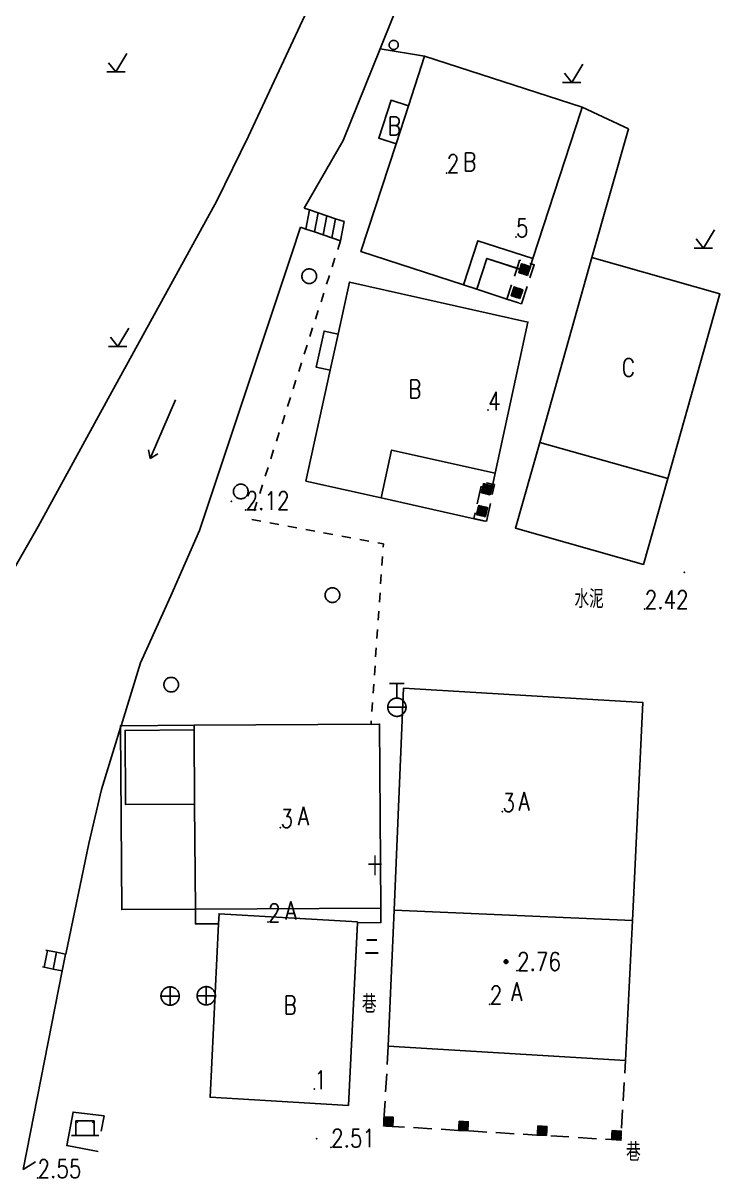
# Model space of a CAD drawing. Extents: x 500036 to 1001740, y 2543128 to 5086681.
# Drawn here: x 500865.8 to 500903.9, y 2543853.7 to 2543916.8 of the extents above; entities that cross this region are included whole.
import ezdxf

# ---------------------------------------------------------------- set-up
doc = ezdxf.new("R2010")
doc.units = 0
doc.header["$LTSCALE"] = 0.5
doc.linetypes.add('CENTER', pattern=[50.8, 31.75, -6.35, 6.35, -6.35])
doc.layers.get('0').update_dxf_attribs({"linetype": 'CONTINUOUS', "lineweight": 5})
doc.layers.add('地形图', color=8, linetype='CONTINUOUS')
doc.styles.add('HZ', font='romans.shx', dxfattribs={"width": 0.8, "bigfont": 'hztxt.shx'})
doc.linetypes.add('10421', pattern='A,2,[150,AAA.SHX,S=1,R=0,X=0,Y=1],1e-11', length=2)

# ---------------------------------------------------------------- blocks, each defined once
blk = doc.blocks.new('gc086')
for p, q in [((0, 0), (7, 0)), ((7, 0), (6.18, 0.57)), ((7, 0), (6.18, -0.57))]:
    blk.add_line(p, q)

msp = doc.modelspace()

# ---------------------------------------------------------------- linework, layer by layer
at = {"layer": '地形图', "linetype": '10421'}
for points in [[(500881.148, 2543906.662), (500883.276, 2543910.355), (500885.294, 2543915.374), (500886.76, 2543919.018)], [(500881.175, 2543917.191), (500878.108, 2543910.602), (500876.369, 2543907.058), (500870.319, 2543896.064), (500866.609, 2543889.277), (500864.643, 2543885.826), (500863.978, 2543882.541), (500862.089, 2543875.545), (500862.148, 2543872.482), (500861.918, 2543869.179), (500861.471, 2543860.544), (500861.414, 2543859.431), (500861.04, 2543855.293)], [(500868.114, 2543865.917), (500869.384, 2543871.949), (500870.065, 2543874.907), (500871.109, 2543878.289), (500871.138, 2543878.385), (500872.198, 2543881.82), (500873.852, 2543885.484), (500875.425, 2543889.055), (500878.248, 2543897.526), (500880.467, 2543904.185), (500880.945, 2543905.62)], [(500865.788, 2543854.155), (500867.922, 2543864.995)]]:
    msp.add_lwpolyline(points, dxfattribs=at)
at = {"layer": '地形图'}
for points in [[(500886.039, 2543915.332), (500886.054, 2543915.332), (500886.07, 2543915.334), (500886.085, 2543915.336), (500886.101, 2543915.34), (500886.116, 2543915.344), (500886.131, 2543915.349), (500886.145, 2543915.356), (500886.159, 2543915.363), (500886.172, 2543915.371), (500886.185, 2543915.38), (500886.198, 2543915.389), (500886.21, 2543915.4), (500886.221, 2543915.411), (500886.231, 2543915.423), (500886.241, 2543915.435), (500886.249, 2543915.448), (500886.257, 2543915.462), (500886.264, 2543915.476), (500886.271, 2543915.49), (500886.276, 2543915.505), (500886.28, 2543915.52), (500886.284, 2543915.535), (500886.286, 2543915.551), (500886.288, 2543915.567), (500886.288, 2543915.582), (500886.287, 2543915.598), (500886.286, 2543915.614), (500886.283, 2543915.629), (500886.28, 2543915.644), (500886.275, 2543915.659), (500886.27, 2543915.674), (500886.264, 2543915.689), (500886.257, 2543915.703), (500886.249, 2543915.716), (500886.24, 2543915.729), (500886.23, 2543915.741), (500886.22, 2543915.753), (500886.209, 2543915.764), (500886.197, 2543915.775), (500886.184, 2543915.784), (500886.171, 2543915.793), (500886.158, 2543915.801), (500886.144, 2543915.808), (500886.129, 2543915.814), (500886.115, 2543915.82), (500886.099, 2543915.824), (500886.084, 2543915.827), (500886.069, 2543915.83), (500886.053, 2543915.831), (500886.037, 2543915.832), (500886.022, 2543915.831), (500886.006, 2543915.829), (500885.99, 2543915.827), (500885.975, 2543915.824), (500885.96, 2543915.819), (500885.945, 2543915.814), (500885.931, 2543915.807), (500885.917, 2543915.8), (500885.903, 2543915.792), (500885.89, 2543915.783), (500885.878, 2543915.774), (500885.866, 2543915.763), (500885.855, 2543915.752), (500885.845, 2543915.74), (500885.835, 2543915.728), (500885.827, 2543915.715), (500885.819, 2543915.701), (500885.811, 2543915.687), (500885.805, 2543915.673), (500885.8, 2543915.658), (500885.796, 2543915.643), (500885.792, 2543915.628), (500885.79, 2543915.612), (500885.788, 2543915.597), (500885.788, 2543915.581), (500885.788, 2543915.565), (500885.79, 2543915.55), (500885.792, 2543915.534), (500885.796, 2543915.519), (500885.8, 2543915.504), (500885.806, 2543915.489), (500885.812, 2543915.475), (500885.819, 2543915.461), (500885.827, 2543915.447), (500885.836, 2543915.434), (500885.846, 2543915.422), (500885.856, 2543915.41), (500885.867, 2543915.399), (500885.879, 2543915.389), (500885.892, 2543915.379), (500885.905, 2543915.37), (500885.918, 2543915.362), (500885.932, 2543915.355), (500885.947, 2543915.349), (500885.961, 2543915.344), (500885.976, 2543915.339), (500885.992, 2543915.336), (500886.007, 2543915.333), (500886.023, 2543915.332), (500886.039, 2543915.332)], [(500870.856, 2543914.111), (500871.456, 2543915.111)], [(500887.724, 2543914.962), (500885.294, 2543915.374)], [(500870.856, 2543914.111), (500870.456, 2543914.611)], [(500895.765, 2543913.538), (500896.365, 2543914.538)], [(500870.356, 2543914.111), (500870.856, 2543914.111), (500871.356, 2543914.111)], [(500895.765, 2543913.538), (500895.365, 2543914.038)], [(500895.265, 2543913.538), (500895.765, 2543913.538), (500896.265, 2543913.538)], [(500896.336, 2543912.173), (500898.86, 2543910.995)], [(500898.86, 2543910.995), (500896.867, 2543903.961)], [(500883.333, 2543905.927), (500882.859, 2543906.086), (500882.385, 2543906.246), (500881.911, 2543906.405), (500881.437, 2543906.565), (500881.148, 2543906.662)], [(500881.234, 2543905.523), (500881.437, 2543906.565)], [(500881.708, 2543905.363), (500881.911, 2543906.405)], [(500882.182, 2543905.204), (500882.385, 2543906.246)], [(500882.656, 2543905.045), (500882.859, 2543906.086)], [(500880.945, 2543905.62), (500881.234, 2543905.523), (500881.708, 2543905.363), (500882.182, 2543905.204), (500882.656, 2543905.045), (500883.13, 2543904.885)], [(500883.13, 2543904.885), (500883.333, 2543905.927)], [(500902.956, 2543904.481), (500903.556, 2543905.481)], [(500883.13, 2543904.885), (500882.979, 2543904.41)], [(500902.956, 2543904.481), (500902.556, 2543904.981)], [(500902.456, 2543904.481), (500902.956, 2543904.481), (500903.456, 2543904.481)], [(500882.827, 2543903.933), (500882.674, 2543903.457)], [(500889.844, 2543902.469), (500890.573, 2543902.231), (500891.124, 2543903.921), (500892.776, 2543903.383), (500892.929, 2543903.333), (500892.958, 2543903.324), (500892.977, 2543903.318), (500893.006, 2543903.308), (500893.024, 2543903.302), (500893.053, 2543903.293), (500893.072, 2543903.287), (500893.101, 2543903.277), (500893.119, 2543903.271), (500893.148, 2543903.262), (500893.167, 2543903.256), (500893.196, 2543903.246), (500893.214, 2543903.24), (500893.244, 2543903.231), (500893.262, 2543903.225), (500893.291, 2543903.215), (500893.31, 2543903.209), (500893.339, 2543903.2), (500893.357, 2543903.194), (500893.386, 2543903.184), (500893.405, 2543903.178), (500893.409, 2543903.177), (500893.506, 2543903.474), (500893.552, 2543903.617), (500893.647, 2543903.906)], [(500892.991, 2543903.8), (500892.919, 2543903.823), (500892.776, 2543903.383), (500892.634, 2543902.944)], [(500893.345, 2543902.994), (500893.297, 2543903.01), (500893.25, 2543903.025), (500893.202, 2543903.041), (500893.154, 2543903.056), (500893.107, 2543903.072), (500893.059, 2543903.087), (500893.012, 2543903.103), (500892.964, 2543903.118), (500892.917, 2543903.134), (500892.869, 2543903.149), (500892.929, 2543903.333), (500893.024, 2543903.625), (500893.072, 2543903.609), (500893.119, 2543903.594), (500893.167, 2543903.578), (500893.214, 2543903.563), (500893.262, 2543903.547), (500893.309, 2543903.532), (500893.357, 2543903.516), (500893.404, 2543903.501), (500893.452, 2543903.485), (500893.499, 2543903.47), (500893.405, 2543903.178), (500893.345, 2543902.994)], [(500893.345, 2543902.994), (500893.386, 2543903.184), (500893.452, 2543903.485), (500893.357, 2543903.194), (500893.297, 2543903.01), (500893.339, 2543903.2), (500893.404, 2543903.501), (500893.31, 2543903.209), (500893.25, 2543903.025), (500893.291, 2543903.215), (500893.357, 2543903.516), (500893.262, 2543903.225), (500893.202, 2543903.041), (500893.244, 2543903.231), (500893.309, 2543903.532), (500893.214, 2543903.24), (500893.154, 2543903.056), (500893.196, 2543903.246), (500893.262, 2543903.547), (500893.167, 2543903.256), (500893.107, 2543903.072), (500893.148, 2543903.262), (500893.214, 2543903.563), (500893.119, 2543903.271), (500893.059, 2543903.087), (500893.101, 2543903.277), (500893.167, 2543903.578), (500893.072, 2543903.287), (500893.012, 2543903.103), (500893.053, 2543903.293), (500893.119, 2543903.594), (500893.024, 2543903.302), (500892.964, 2543903.118), (500893.006, 2543903.308), (500893.072, 2543903.609), (500892.977, 2543903.318), (500892.917, 2543903.134), (500892.958, 2543903.324), (500893.024, 2543903.625)], [(500893.483, 2543902.861), (500893.712, 2543903.564), (500893.552, 2543903.617), (500893.466, 2543903.645)], [(500893.506, 2543903.474), (500893.552, 2543903.617), (500893.647, 2543903.906)], [(500881.422, 2543902.548), (500881.463, 2543902.55), (500881.505, 2543902.557), (500881.545, 2543902.568), (500881.584, 2543902.583), (500881.622, 2543902.602), (500881.657, 2543902.625), (500881.689, 2543902.651), (500881.719, 2543902.68), (500881.745, 2543902.713), (500881.768, 2543902.748), (500881.787, 2543902.785), (500881.802, 2543902.824), (500881.813, 2543902.865), (500881.819, 2543902.906), (500881.822, 2543902.948), (500881.819, 2543902.99), (500881.813, 2543903.031), (500881.802, 2543903.072), (500881.787, 2543903.111), (500881.768, 2543903.148), (500881.745, 2543903.183), (500881.719, 2543903.216), (500881.689, 2543903.245), (500881.657, 2543903.272), (500881.622, 2543903.295), (500881.584, 2543903.314), (500881.545, 2543903.329), (500881.505, 2543903.339), (500881.463, 2543903.346), (500881.422, 2543903.348), (500881.38, 2543903.346), (500881.338, 2543903.339), (500881.298, 2543903.329), (500881.259, 2543903.314), (500881.222, 2543903.295), (500881.187, 2543903.272), (500881.154, 2543903.245), (500881.124, 2543903.216), (500881.098, 2543903.183), (500881.075, 2543903.148), (500881.056, 2543903.111), (500881.041, 2543903.072), (500881.03, 2543903.031), (500881.024, 2543902.99), (500881.022, 2543902.948), (500881.024, 2543902.906), (500881.03, 2543902.865), (500881.041, 2543902.824), (500881.056, 2543902.785), (500881.075, 2543902.748), (500881.098, 2543902.713), (500881.124, 2543902.68), (500881.154, 2543902.651), (500881.187, 2543902.625), (500881.222, 2543902.602), (500881.259, 2543902.583), (500881.298, 2543902.568), (500881.338, 2543902.557), (500881.38, 2543902.55), (500881.422, 2543902.548)], [(500882.522, 2543902.981), (500882.37, 2543902.505)], [(500889.844, 2543902.469), (500890.573, 2543902.231), (500892.226, 2543901.693), (500892.859, 2543901.487)], [(500892.479, 2543902.469), (500892.226, 2543901.693), (500892.402, 2543901.637)], [(500892.933, 2543901.73), (500892.885, 2543901.745), (500892.838, 2543901.761), (500892.79, 2543901.776), (500892.742, 2543901.791), (500892.695, 2543901.807), (500892.647, 2543901.823), (500892.6, 2543901.838), (500892.552, 2543901.853), (500892.505, 2543901.869), (500892.457, 2543901.884), (500892.612, 2543902.36), (500892.66, 2543902.344), (500892.707, 2543902.329), (500892.755, 2543902.313), (500892.802, 2543902.298), (500892.85, 2543902.282), (500892.897, 2543902.267), (500892.945, 2543902.251), (500892.992, 2543902.236), (500893.04, 2543902.22), (500893.087, 2543902.205), (500892.933, 2543901.73)], [(500892.933, 2543901.73), (500893.04, 2543902.22), (500892.885, 2543901.745), (500892.992, 2543902.236), (500892.838, 2543901.761), (500892.945, 2543902.251), (500892.79, 2543901.776), (500892.897, 2543902.267), (500892.742, 2543901.791), (500892.85, 2543902.282), (500892.695, 2543901.807), (500892.802, 2543902.298), (500892.647, 2543901.823), (500892.755, 2543902.313), (500892.6, 2543901.838), (500892.707, 2543902.329), (500892.552, 2543901.853), (500892.66, 2543902.344), (500892.505, 2543901.869), (500892.612, 2543902.36)], [(500893.018, 2543901.436), (500893.328, 2543902.386)], [(500882.218, 2543902.028), (500882.065, 2543901.552)], [(500881.913, 2543901.076), (500881.761, 2543900.6)], [(500892.877, 2543901.482), (500893.018, 2543901.436), (500893.02, 2543901.435)], [(500870.959, 2543899.112), (500871.559, 2543900.112)], [(500881.609, 2543900.123), (500881.456, 2543899.647)], [(500882.994, 2543899.783), (500882.234, 2543899.949), (500881.797, 2543897.986), (500882.565, 2543897.818)], [(500870.459, 2543899.112), (500870.959, 2543899.112), (500871.459, 2543899.112)], [(500870.959, 2543899.112), (500870.559, 2543899.612)], [(500881.304, 2543899.171), (500881.152, 2543898.695)], [(500881, 2543898.218), (500880.848, 2543897.742)], [(500880.695, 2543897.266), (500880.543, 2543896.79)], [(500880.391, 2543896.313), (500880.239, 2543895.837)], [(500880.086, 2543895.361), (500879.934, 2543894.884)], [(500879.782, 2543894.408), (500879.63, 2543893.932)], [(500879.478, 2543893.456), (500879.325, 2543892.979)], [(500879.173, 2543892.503), (500879.021, 2543892.027)], [(500891.427, 2543891.497), (500891.446, 2543891.585), (500891.578, 2543892.191)], [(500877.681, 2543890.787), (500877.723, 2543890.789), (500877.764, 2543890.796), (500877.805, 2543890.807), (500877.844, 2543890.822), (500877.881, 2543890.841), (500877.916, 2543890.863), (500877.949, 2543890.89), (500877.978, 2543890.919), (500878.005, 2543890.952), (500878.027, 2543890.987), (500878.046, 2543891.024), (500878.061, 2543891.064), (500878.072, 2543891.104), (500878.079, 2543891.145), (500878.081, 2543891.187), (500878.079, 2543891.229), (500878.072, 2543891.27), (500878.061, 2543891.311), (500878.046, 2543891.35), (500878.027, 2543891.387), (500878.005, 2543891.422), (500877.978, 2543891.455), (500877.949, 2543891.484), (500877.916, 2543891.511), (500877.881, 2543891.534), (500877.844, 2543891.553), (500877.805, 2543891.568), (500877.764, 2543891.578), (500877.723, 2543891.585), (500877.681, 2543891.587), (500877.639, 2543891.585), (500877.598, 2543891.578), (500877.557, 2543891.568), (500877.518, 2543891.553), (500877.481, 2543891.534), (500877.446, 2543891.511), (500877.413, 2543891.484), (500877.384, 2543891.455), (500877.357, 2543891.422), (500877.335, 2543891.387), (500877.316, 2543891.35), (500877.301, 2543891.311), (500877.29, 2543891.27), (500877.283, 2543891.229), (500877.281, 2543891.187), (500877.283, 2543891.145), (500877.29, 2543891.104), (500877.301, 2543891.064), (500877.316, 2543891.024), (500877.335, 2543890.987), (500877.357, 2543890.952), (500877.384, 2543890.919), (500877.413, 2543890.89), (500877.446, 2543890.863), (500877.481, 2543890.841), (500877.518, 2543890.822), (500877.557, 2543890.807), (500877.598, 2543890.796), (500877.639, 2543890.789), (500877.681, 2543890.787)], [(500878.869, 2543891.551), (500878.716, 2543891.074)], [(500891.313, 2543891.008), (500891.264, 2543891.019), (500891.215, 2543891.031), (500891.167, 2543891.042), (500891.118, 2543891.054), (500891.07, 2543891.066), (500891.021, 2543891.077), (500890.972, 2543891.089), (500890.924, 2543891.1), (500890.875, 2543891.112), (500890.826, 2543891.124), (500890.943, 2543891.61), (500890.991, 2543891.598), (500891.04, 2543891.587), (500891.088, 2543891.575), (500891.137, 2543891.564), (500891.186, 2543891.552), (500891.234, 2543891.54), (500891.283, 2543891.529), (500891.332, 2543891.517), (500891.38, 2543891.505), (500891.429, 2543891.494), (500891.313, 2543891.008)], [(500891.313, 2543891.008), (500891.38, 2543891.505), (500891.264, 2543891.019), (500891.332, 2543891.517), (500891.215, 2543891.031), (500891.283, 2543891.529), (500891.167, 2543891.042), (500891.234, 2543891.54), (500891.118, 2543891.054), (500891.186, 2543891.552), (500891.07, 2543891.066), (500891.137, 2543891.564), (500891.021, 2543891.077), (500891.088, 2543891.575), (500890.972, 2543891.089), (500891.04, 2543891.587), (500890.924, 2543891.1), (500890.991, 2543891.598), (500890.875, 2543891.112), (500890.943, 2543891.61)], [(500891.425, 2543891.018), (500891.544, 2543891.564), (500891.446, 2543891.585), (500891.115, 2543891.657)], [(500890.808, 2543891.484), (500890.596, 2543890.507)], [(500878.564, 2543890.598), (500878.412, 2543890.122)], [(500885.346, 2543890.84), (500890.995, 2543889.569)], [(500891.053, 2543889.813), (500891.004, 2543889.824), (500890.956, 2543889.836), (500890.907, 2543889.848), (500890.859, 2543889.859), (500890.81, 2543889.871), (500890.761, 2543889.882), (500890.713, 2543889.894), (500890.664, 2543889.906), (500890.615, 2543889.917), (500890.567, 2543889.929), (500890.683, 2543890.415), (500890.732, 2543890.404), (500890.78, 2543890.392), (500890.829, 2543890.38), (500890.877, 2543890.369), (500890.926, 2543890.357), (500890.975, 2543890.345), (500891.023, 2543890.334), (500891.072, 2543890.322), (500891.121, 2543890.311), (500891.169, 2543890.299), (500891.053, 2543889.813)], [(500891.053, 2543889.813), (500891.121, 2543890.311), (500891.004, 2543889.824), (500891.072, 2543890.322), (500890.956, 2543889.836), (500891.023, 2543890.334), (500890.907, 2543889.848), (500890.975, 2543890.345), (500890.859, 2543889.859), (500890.926, 2543890.357), (500890.81, 2543889.871), (500890.877, 2543890.369), (500890.761, 2543889.882), (500890.829, 2543890.38), (500890.713, 2543889.894), (500890.78, 2543890.392), (500890.664, 2543889.906), (500890.732, 2543890.404), (500890.615, 2543889.917), (500890.683, 2543890.415)], [(500891.106, 2543889.552), (500891.319, 2543890.529)], [(500878.278, 2543889.656), (500878.769, 2543889.565)], [(500890.49, 2543890.019), (500890.42, 2543889.702), (500891.079, 2543889.559)], [(500879.26, 2543889.475), (500879.753, 2543889.384)], [(500880.244, 2543889.293), (500880.736, 2543889.202)], [(500881.228, 2543889.111), (500881.719, 2543889.02)], [(500882.21, 2543888.929), (500882.703, 2543888.838)], [(500883.194, 2543888.747), (500883.686, 2543888.656)], [(500884.178, 2543888.565), (500884.669, 2543888.475)], [(500885.161, 2543888.384), (500885.473, 2543888.325), (500885.461, 2543888.141)], [(500885.427, 2543887.643), (500885.393, 2543887.144)], [(500885.359, 2543886.645), (500885.324, 2543886.146)], [(500882.687, 2543885.127), (500882.729, 2543885.129), (500882.77, 2543885.136), (500882.811, 2543885.147), (500882.85, 2543885.162), (500882.887, 2543885.181), (500882.922, 2543885.204), (500882.955, 2543885.23), (500882.984, 2543885.259), (500883.011, 2543885.292), (500883.034, 2543885.327), (500883.053, 2543885.364), (500883.068, 2543885.403), (500883.078, 2543885.444), (500883.085, 2543885.485), (500883.087, 2543885.527), (500883.085, 2543885.569), (500883.078, 2543885.61), (500883.068, 2543885.651), (500883.053, 2543885.69), (500883.034, 2543885.727), (500883.011, 2543885.762), (500882.984, 2543885.795), (500882.955, 2543885.824), (500882.922, 2543885.851), (500882.887, 2543885.873), (500882.85, 2543885.893), (500882.811, 2543885.908), (500882.77, 2543885.918), (500882.729, 2543885.925), (500882.687, 2543885.927), (500882.645, 2543885.925), (500882.604, 2543885.918), (500882.564, 2543885.908), (500882.524, 2543885.893), (500882.487, 2543885.873), (500882.452, 2543885.851), (500882.42, 2543885.824), (500882.39, 2543885.795), (500882.364, 2543885.762), (500882.341, 2543885.727), (500882.322, 2543885.69), (500882.307, 2543885.651), (500882.296, 2543885.61), (500882.289, 2543885.569), (500882.287, 2543885.527), (500882.289, 2543885.485), (500882.296, 2543885.444), (500882.307, 2543885.403), (500882.322, 2543885.364), (500882.341, 2543885.327), (500882.364, 2543885.292), (500882.39, 2543885.259), (500882.42, 2543885.23), (500882.452, 2543885.204), (500882.487, 2543885.181), (500882.524, 2543885.162), (500882.564, 2543885.147), (500882.604, 2543885.136), (500882.645, 2543885.129), (500882.687, 2543885.127)], [(500885.29, 2543885.647), (500885.256, 2543885.148)], [(500885.222, 2543884.65), (500885.187, 2543884.151)], [(500885.153, 2543883.652), (500885.119, 2543883.153)], [(500885.085, 2543882.654), (500885.05, 2543882.156)], [(500885.016, 2543881.657), (500884.982, 2543881.158)], [(500873.88, 2543880.233), (500873.922, 2543880.236), (500873.963, 2543880.242), (500874.003, 2543880.253), (500874.042, 2543880.268), (500874.08, 2543880.287), (500874.115, 2543880.31), (500874.147, 2543880.336), (500874.177, 2543880.366), (500874.203, 2543880.398), (500874.226, 2543880.433), (500874.245, 2543880.471), (500874.26, 2543880.51), (500874.271, 2543880.55), (500874.278, 2543880.592), (500874.28, 2543880.633), (500874.278, 2543880.675), (500874.271, 2543880.717), (500874.26, 2543880.757), (500874.245, 2543880.796), (500874.226, 2543880.833), (500874.203, 2543880.868), (500874.177, 2543880.901), (500874.147, 2543880.931), (500874.115, 2543880.957), (500874.08, 2543880.98), (500874.042, 2543880.999), (500874.003, 2543881.014), (500873.963, 2543881.025), (500873.922, 2543881.031), (500873.88, 2543881.033), (500873.838, 2543881.031), (500873.797, 2543881.025), (500873.756, 2543881.014), (500873.717, 2543880.999), (500873.68, 2543880.98), (500873.645, 2543880.957), (500873.612, 2543880.931), (500873.582, 2543880.901), (500873.556, 2543880.868), (500873.533, 2543880.833), (500873.514, 2543880.796), (500873.499, 2543880.757), (500873.488, 2543880.717), (500873.482, 2543880.675), (500873.48, 2543880.633), (500873.482, 2543880.592), (500873.488, 2543880.55), (500873.499, 2543880.51), (500873.514, 2543880.471), (500873.533, 2543880.433), (500873.556, 2543880.398), (500873.582, 2543880.366), (500873.612, 2543880.336), (500873.645, 2543880.31), (500873.68, 2543880.287), (500873.717, 2543880.268), (500873.756, 2543880.253), (500873.797, 2543880.242), (500873.838, 2543880.236), (500873.88, 2543880.233)], [(500884.948, 2543880.659), (500884.913, 2543880.16)], [(500885.812, 2543880.7), (500886.212, 2543880.7), (500886.612, 2543880.7)], [(500886.212, 2543879.9), (500886.212, 2543880.7)], [(500884.879, 2543879.661), (500884.845, 2543879.163)], [(500886.212, 2543878.9), (500886.243, 2543878.901), (500886.275, 2543878.904), (500886.306, 2543878.909), (500886.336, 2543878.916), (500886.366, 2543878.924), (500886.396, 2543878.935), (500886.425, 2543878.948), (500886.453, 2543878.962), (500886.48, 2543878.978), (500886.506, 2543878.995), (500886.531, 2543879.015), (500886.554, 2543879.035), (500886.576, 2543879.058), (500886.597, 2543879.081), (500886.616, 2543879.106), (500886.634, 2543879.132), (500886.65, 2543879.159), (500886.664, 2543879.187), (500886.677, 2543879.216), (500886.687, 2543879.245), (500886.696, 2543879.276), (500886.703, 2543879.306), (500886.708, 2543879.337), (500886.711, 2543879.369), (500886.712, 2543879.4), (500886.711, 2543879.431), (500886.708, 2543879.463), (500886.703, 2543879.494), (500886.696, 2543879.524), (500886.687, 2543879.554), (500886.677, 2543879.584), (500886.664, 2543879.613), (500886.65, 2543879.641), (500886.634, 2543879.668), (500886.616, 2543879.694), (500886.597, 2543879.719), (500886.576, 2543879.742), (500886.554, 2543879.764), (500886.531, 2543879.785), (500886.506, 2543879.804), (500886.48, 2543879.822), (500886.453, 2543879.838), (500886.425, 2543879.852), (500886.396, 2543879.865), (500886.366, 2543879.876), (500886.336, 2543879.884), (500886.306, 2543879.891), (500886.275, 2543879.896), (500886.243, 2543879.899), (500886.212, 2543879.9), (500886.18, 2543879.899), (500886.149, 2543879.896), (500886.118, 2543879.891), (500886.088, 2543879.884), (500886.057, 2543879.876), (500886.028, 2543879.865), (500885.999, 2543879.852), (500885.971, 2543879.838), (500885.944, 2543879.822), (500885.918, 2543879.804), (500885.893, 2543879.785), (500885.87, 2543879.764), (500885.847, 2543879.742), (500885.827, 2543879.719), (500885.807, 2543879.694), (500885.79, 2543879.668), (500885.774, 2543879.641), (500885.759, 2543879.613), (500885.747, 2543879.584), (500885.736, 2543879.554), (500885.728, 2543879.524), (500885.721, 2543879.494), (500885.716, 2543879.463), (500885.713, 2543879.431), (500885.712, 2543879.4), (500885.713, 2543879.369), (500885.716, 2543879.337), (500885.721, 2543879.306), (500885.728, 2543879.276), (500885.736, 2543879.245), (500885.747, 2543879.216), (500885.759, 2543879.187), (500885.774, 2543879.159), (500885.79, 2543879.132), (500885.807, 2543879.106), (500885.827, 2543879.081), (500885.847, 2543879.058), (500885.87, 2543879.035), (500885.893, 2543879.015), (500885.918, 2543878.995), (500885.944, 2543878.978), (500885.971, 2543878.962), (500885.999, 2543878.948), (500886.028, 2543878.935), (500886.057, 2543878.924), (500886.088, 2543878.916), (500886.118, 2543878.909), (500886.149, 2543878.904), (500886.18, 2543878.901), (500886.212, 2543878.9)], [(500885.712, 2543879.4), (500886.712, 2543879.4)], [(500875.13, 2543878.413), (500871.138, 2543878.385), (500871.108, 2543878.385), (500871.109, 2543878.289), (500871.176, 2543868.346), (500875.199, 2543868.363)], [(500884.811, 2543878.664), (500884.798, 2543878.479)], [(500886.06, 2543868.308), (500899.078, 2543867.752)], [(500866.942, 2543865.192), (500867.127, 2543866.115)], [(500868.108, 2543865.918), (500867.618, 2543866.017), (500867.127, 2543866.115), (500867.034, 2543866.134)], [(500867.432, 2543865.094), (500867.618, 2543866.017)], [(500867.922, 2543864.995), (500868.108, 2543865.918)], [(500866.848, 2543865.211), (500866.942, 2543865.192), (500867.432, 2543865.094), (500867.922, 2543864.995)], [(500892.173, 2543865.403), (500892.184, 2543865.404), (500892.194, 2543865.405), (500892.204, 2543865.408), (500892.214, 2543865.412), (500892.223, 2543865.416), (500892.232, 2543865.422), (500892.24, 2543865.429), (500892.247, 2543865.436), (500892.254, 2543865.444), (500892.257, 2543865.449), (500892.26, 2543865.453), (500892.264, 2543865.462), (500892.268, 2543865.472), (500892.271, 2543865.482), (500892.273, 2543865.493), (500892.273, 2543865.503), (500892.273, 2543865.513), (500892.271, 2543865.524), (500892.268, 2543865.534), (500892.264, 2543865.544), (500892.261, 2543865.55), (500892.26, 2543865.553), (500892.254, 2543865.562), (500892.247, 2543865.57), (500892.24, 2543865.577), (500892.232, 2543865.584), (500892.223, 2543865.59), (500892.222, 2543865.59), (500892.214, 2543865.594), (500892.204, 2543865.598), (500892.194, 2543865.601), (500892.184, 2543865.602), (500892.173, 2543865.603), (500892.163, 2543865.602), (500892.152, 2543865.601), (500892.142, 2543865.598), (500892.132, 2543865.594), (500892.123, 2543865.59), (500892.114, 2543865.584), (500892.106, 2543865.577), (500892.099, 2543865.57), (500892.092, 2543865.562), (500892.089, 2543865.557), (500892.086, 2543865.553), (500892.082, 2543865.544), (500892.078, 2543865.534), (500892.075, 2543865.524), (500892.074, 2543865.513), (500892.073, 2543865.503), (500892.074, 2543865.493), (500892.075, 2543865.482), (500892.078, 2543865.472), (500892.082, 2543865.462), (500892.085, 2543865.456), (500892.086, 2543865.453), (500892.092, 2543865.444), (500892.099, 2543865.436), (500892.106, 2543865.429), (500892.114, 2543865.422), (500892.123, 2543865.416), (500892.124, 2543865.416), (500892.132, 2543865.412), (500892.142, 2543865.408), (500892.152, 2543865.405), (500892.163, 2543865.404), (500892.173, 2543865.403)], [(500892.124, 2543865.416), (500892.257, 2543865.449), (500892.26, 2543865.453), (500892.086, 2543865.453), (500892.085, 2543865.456), (500892.273, 2543865.503), (500892.073, 2543865.503), (500892.261, 2543865.55), (500892.26, 2543865.553), (500892.086, 2543865.553), (500892.089, 2543865.557), (500892.222, 2543865.59)], [(500873.819, 2543863.123), (500873.851, 2543863.124), (500873.882, 2543863.127), (500873.913, 2543863.132), (500873.944, 2543863.139), (500873.974, 2543863.148), (500874.003, 2543863.158), (500874.032, 2543863.171), (500874.06, 2543863.185), (500874.087, 2543863.201), (500874.113, 2543863.219), (500874.138, 2543863.238), (500874.162, 2543863.259), (500874.184, 2543863.281), (500874.205, 2543863.305), (500874.224, 2543863.33), (500874.241, 2543863.356), (500874.257, 2543863.383), (500874.272, 2543863.411), (500874.284, 2543863.439), (500874.295, 2543863.469), (500874.304, 2543863.499), (500874.31, 2543863.53), (500874.315, 2543863.561), (500874.318, 2543863.592), (500874.319, 2543863.623), (500874.318, 2543863.655), (500874.315, 2543863.686), (500874.31, 2543863.717), (500874.304, 2543863.748), (500874.295, 2543863.778), (500874.284, 2543863.807), (500874.272, 2543863.836), (500874.257, 2543863.864), (500874.241, 2543863.891), (500874.224, 2543863.917), (500874.205, 2543863.942), (500874.184, 2543863.966), (500874.162, 2543863.988), (500874.138, 2543864.009), (500874.113, 2543864.028), (500874.087, 2543864.046), (500874.06, 2543864.062), (500874.032, 2543864.076), (500874.003, 2543864.088), (500873.974, 2543864.099), (500873.944, 2543864.108), (500873.913, 2543864.115), (500873.882, 2543864.119), (500873.851, 2543864.122), (500873.819, 2543864.123), (500873.788, 2543864.122), (500873.757, 2543864.119), (500873.726, 2543864.115), (500873.695, 2543864.108), (500873.665, 2543864.099), (500873.635, 2543864.088), (500873.606, 2543864.076), (500873.578, 2543864.062), (500873.551, 2543864.046), (500873.525, 2543864.028), (500873.501, 2543864.009), (500873.477, 2543863.988), (500873.455, 2543863.966), (500873.434, 2543863.942), (500873.415, 2543863.917), (500873.397, 2543863.891), (500873.381, 2543863.864), (500873.367, 2543863.836), (500873.354, 2543863.807), (500873.344, 2543863.778), (500873.335, 2543863.748), (500873.328, 2543863.717), (500873.323, 2543863.686), (500873.32, 2543863.655), (500873.319, 2543863.623), (500873.32, 2543863.592), (500873.323, 2543863.561), (500873.328, 2543863.53), (500873.335, 2543863.499), (500873.344, 2543863.469), (500873.354, 2543863.439), (500873.367, 2543863.411), (500873.381, 2543863.383), (500873.397, 2543863.356), (500873.415, 2543863.33), (500873.434, 2543863.305), (500873.455, 2543863.281), (500873.477, 2543863.259), (500873.501, 2543863.238), (500873.525, 2543863.219), (500873.551, 2543863.201), (500873.578, 2543863.185), (500873.606, 2543863.171), (500873.635, 2543863.158), (500873.665, 2543863.148), (500873.695, 2543863.139), (500873.726, 2543863.132), (500873.757, 2543863.127), (500873.788, 2543863.124), (500873.819, 2543863.123)], [(500873.819, 2543863.123), (500873.819, 2543863.623), (500873.819, 2543864.123)], [(500875.795, 2543863.137), (500875.827, 2543863.138), (500875.858, 2543863.141), (500875.889, 2543863.146), (500875.919, 2543863.153), (500875.95, 2543863.161), (500875.979, 2543863.172), (500876.008, 2543863.185), (500876.036, 2543863.199), (500876.063, 2543863.215), (500876.089, 2543863.232), (500876.114, 2543863.252), (500876.137, 2543863.273), (500876.16, 2543863.295), (500876.18, 2543863.318), (500876.2, 2543863.343), (500876.217, 2543863.369), (500876.233, 2543863.396), (500876.248, 2543863.424), (500876.26, 2543863.453), (500876.271, 2543863.482), (500876.279, 2543863.513), (500876.286, 2543863.543), (500876.291, 2543863.574), (500876.294, 2543863.606), (500876.295, 2543863.637), (500876.294, 2543863.668), (500876.291, 2543863.7), (500876.286, 2543863.731), (500876.279, 2543863.761), (500876.271, 2543863.791), (500876.26, 2543863.821), (500876.248, 2543863.85), (500876.233, 2543863.878), (500876.217, 2543863.905), (500876.2, 2543863.931), (500876.18, 2543863.956), (500876.16, 2543863.979), (500876.137, 2543864.001), (500876.114, 2543864.022), (500876.089, 2543864.041), (500876.063, 2543864.059), (500876.036, 2543864.075), (500876.008, 2543864.089), (500875.979, 2543864.102), (500875.95, 2543864.112), (500875.919, 2543864.121), (500875.889, 2543864.128), (500875.858, 2543864.133), (500875.827, 2543864.136), (500875.795, 2543864.137), (500875.764, 2543864.136), (500875.732, 2543864.133), (500875.701, 2543864.128), (500875.671, 2543864.121), (500875.641, 2543864.112), (500875.611, 2543864.102), (500875.582, 2543864.089), (500875.554, 2543864.075), (500875.527, 2543864.059), (500875.501, 2543864.041), (500875.476, 2543864.022), (500875.453, 2543864.001), (500875.431, 2543863.979), (500875.41, 2543863.956), (500875.391, 2543863.931), (500875.373, 2543863.905), (500875.357, 2543863.878), (500875.343, 2543863.85), (500875.33, 2543863.821), (500875.32, 2543863.791), (500875.311, 2543863.761), (500875.304, 2543863.731), (500875.299, 2543863.7), (500875.296, 2543863.668), (500875.295, 2543863.637), (500875.296, 2543863.606), (500875.299, 2543863.574), (500875.304, 2543863.543), (500875.311, 2543863.513), (500875.32, 2543863.482), (500875.33, 2543863.453), (500875.343, 2543863.424), (500875.357, 2543863.396), (500875.373, 2543863.369), (500875.391, 2543863.343), (500875.41, 2543863.318), (500875.431, 2543863.295), (500875.453, 2543863.273), (500875.476, 2543863.252), (500875.501, 2543863.232), (500875.527, 2543863.215), (500875.554, 2543863.199), (500875.582, 2543863.185), (500875.611, 2543863.172), (500875.641, 2543863.161), (500875.671, 2543863.153), (500875.701, 2543863.146), (500875.732, 2543863.141), (500875.764, 2543863.138), (500875.795, 2543863.137)], [(500875.795, 2543863.137), (500875.795, 2543863.637), (500875.795, 2543864.137)], [(500873.319, 2543863.623), (500873.819, 2543863.623), (500874.319, 2543863.623)], [(500875.295, 2543863.637), (500875.795, 2543863.637), (500876.295, 2543863.637)], [(500885.742, 2543860.877), (500885.683, 2543859.88)], [(500898.666, 2543859.402), (500898.708, 2543860.096)], [(500885.653, 2543859.381), (500885.594, 2543858.382)], [(500898.576, 2543857.905), (500898.636, 2543858.903)], [(500885.564, 2543857.883), (500885.504, 2543856.885)], [(500869.881, 2543855.133), (500868.176, 2543855.45), (500868.516, 2543857.284), (500870.208, 2543857.075), (500870.053, 2543856.244)], [(500885.986, 2543856.502), (500885.487, 2543856.532), (500885.49, 2543856.582), (500885.493, 2543856.632), (500885.496, 2543856.681), (500885.499, 2543856.731), (500885.502, 2543856.781), (500885.505, 2543856.831), (500885.508, 2543856.881), (500885.511, 2543856.931), (500885.514, 2543856.981), (500885.517, 2543857.031), (500886.016, 2543857.001), (500886.013, 2543856.951), (500886.01, 2543856.901), (500886.007, 2543856.851), (500886.004, 2543856.801), (500886.001, 2543856.751), (500885.998, 2543856.701), (500885.995, 2543856.652), (500885.992, 2543856.602), (500885.989, 2543856.552), (500885.986, 2543856.502)], [(500885.487, 2543856.532), (500885.989, 2543856.552), (500885.49, 2543856.582), (500885.992, 2543856.602), (500885.493, 2543856.632), (500885.995, 2543856.652), (500885.496, 2543856.681), (500885.998, 2543856.701), (500885.499, 2543856.731), (500886.001, 2543856.751), (500885.502, 2543856.781), (500886.004, 2543856.801), (500885.505, 2543856.831), (500886.007, 2543856.851), (500885.508, 2543856.881), (500886.01, 2543856.901), (500885.511, 2543856.931), (500886.013, 2543856.951), (500885.514, 2543856.981), (500886.016, 2543857.001)], [(500898.487, 2543856.408), (500898.546, 2543857.406)], [(500868.676, 2543856.002), (500868.676, 2543856.802)], [(500868.676, 2543856.802), (500868.776, 2543856.702)], [(500868.676, 2543856.802), (500869.676, 2543856.802)], [(500869.676, 2543856.802), (500869.576, 2543856.702)], [(500869.676, 2543856.802), (500869.676, 2543856.002)], [(500885.627, 2543856.522), (500886.625, 2543856.463)], [(500887.124, 2543856.433), (500888.122, 2543856.373)], [(500888.621, 2543856.343), (500889.584, 2543856.285), (500889.614, 2543856.283), (500889.62, 2543856.284)], [(500890.083, 2543856.252), (500889.584, 2543856.282), (500889.584, 2543856.285), (500889.587, 2543856.332), (500889.59, 2543856.382), (500889.593, 2543856.432), (500889.596, 2543856.482), (500889.599, 2543856.532), (500889.602, 2543856.582), (500889.605, 2543856.632), (500889.608, 2543856.681), (500889.611, 2543856.731), (500889.614, 2543856.781), (500890.113, 2543856.751), (500890.11, 2543856.701), (500890.107, 2543856.652), (500890.104, 2543856.602), (500890.101, 2543856.552), (500890.098, 2543856.502), (500890.095, 2543856.452), (500890.092, 2543856.402), (500890.089, 2543856.352), (500890.086, 2543856.302), (500890.083, 2543856.252)], [(500889.584, 2543856.282), (500889.614, 2543856.283), (500889.62, 2543856.284), (500890.086, 2543856.302), (500889.587, 2543856.332), (500890.089, 2543856.352), (500889.59, 2543856.382), (500890.092, 2543856.402), (500889.593, 2543856.432), (500890.095, 2543856.452), (500889.596, 2543856.482), (500890.098, 2543856.502), (500889.599, 2543856.532), (500890.101, 2543856.552), (500889.602, 2543856.582), (500890.104, 2543856.602), (500889.605, 2543856.632), (500890.107, 2543856.652), (500889.608, 2543856.681), (500890.11, 2543856.701), (500889.611, 2543856.731), (500890.113, 2543856.751)], [(500890.119, 2543856.253), (500890.424, 2543856.234), (500891.118, 2543856.193)], [(500894.384, 2543856), (500893.885, 2543856.03), (500893.888, 2543856.08), (500893.891, 2543856.13), (500893.894, 2543856.18), (500893.897, 2543856.23), (500893.9, 2543856.28), (500893.903, 2543856.33), (500893.906, 2543856.38), (500893.909, 2543856.429), (500893.912, 2543856.479), (500893.915, 2543856.529), (500894.414, 2543856.499), (500894.411, 2543856.449), (500894.408, 2543856.4), (500894.405, 2543856.35), (500894.402, 2543856.3), (500894.399, 2543856.25), (500894.396, 2543856.2), (500894.393, 2543856.15), (500894.39, 2543856.1), (500894.387, 2543856.05), (500894.384, 2543856)], [(500894.414, 2543856.499), (500893.912, 2543856.479), (500894.411, 2543856.449), (500893.909, 2543856.429), (500894.408, 2543856.4), (500893.906, 2543856.38), (500894.405, 2543856.35), (500893.903, 2543856.33), (500894.402, 2543856.3), (500893.9, 2543856.28), (500894.399, 2543856.25), (500893.897, 2543856.23), (500894.396, 2543856.2), (500893.894, 2543856.18), (500894.393, 2543856.15), (500893.891, 2543856.13), (500894.39, 2543856.1), (500893.888, 2543856.08), (500894.387, 2543856.05), (500893.885, 2543856.03)], [(500898.442, 2543855.747), (500897.943, 2543855.777), (500897.943, 2543855.78), (500897.946, 2543855.827), (500897.949, 2543855.877), (500897.952, 2543855.927), (500897.955, 2543855.977), (500897.958, 2543856.027), (500897.961, 2543856.077), (500897.964, 2543856.126), (500897.967, 2543856.176), (500897.97, 2543856.226), (500897.973, 2543856.276), (500898.472, 2543856.246), (500898.469, 2543856.196), (500898.466, 2543856.146), (500898.463, 2543856.097), (500898.46, 2543856.047), (500898.457, 2543855.997), (500898.454, 2543855.947), (500898.451, 2543855.897), (500898.448, 2543855.847), (500898.445, 2543855.797), (500898.442, 2543855.749), (500898.442, 2543855.747)], [(500898.472, 2543856.246), (500897.97, 2543856.226), (500898.469, 2543856.196), (500897.967, 2543856.176), (500898.466, 2543856.146), (500897.964, 2543856.126), (500898.463, 2543856.097), (500897.961, 2543856.077), (500898.46, 2543856.047), (500897.958, 2543856.027), (500898.457, 2543855.997), (500897.955, 2543855.977), (500898.454, 2543855.947), (500897.952, 2543855.927), (500898.451, 2543855.897), (500897.949, 2543855.877), (500898.448, 2543855.847), (500897.946, 2543855.827), (500898.445, 2543855.797), (500897.974, 2543855.778), (500897.943, 2543855.777)], [(500868.426, 2543856.002), (500868.676, 2543856.002), (500869.676, 2543856.002), (500869.926, 2543856.002)], [(500891.617, 2543856.164), (500892.615, 2543856.104)], [(500893.114, 2543856.074), (500893.865, 2543856.028), (500894.115, 2543856.014)], [(500894.614, 2543855.983), (500895.612, 2543855.923)], [(500896.111, 2543855.892), (500897.109, 2543855.831)], [(500897.608, 2543855.801), (500897.943, 2543855.78), (500897.974, 2543855.778), (500898.442, 2543855.749), (500898.447, 2543855.749), (500898.457, 2543855.909)], [(500865.788, 2543854.155), (500866.469, 2543854.573)]]:
    msp.add_lwpolyline(points, dxfattribs=at)
for points in [[(500886.84, 2543912.252), (500886.165, 2543910.181), (500884.244, 2543904.293), (500889.844, 2543902.469), (500890.632, 2543904.887), (500893.647, 2543903.906), (500896.262, 2543911.945), (500896.336, 2543912.173), (500887.724, 2543914.962)], [(500886.84, 2543912.252), (500885.894, 2543912.559), (500885.222, 2543910.486), (500886.165, 2543910.181)], [(500889.844, 2543902.469), (500890.573, 2543902.231), (500891.124, 2543903.921), (500893.409, 2543903.177), (500893.647, 2543903.906), (500890.632, 2543904.887)], [(500894.016, 2543893.861), (500901.01, 2543891.887), (500903.86, 2543901.987), (500896.867, 2543903.961)], [(500882.994, 2543899.783), (500882.565, 2543897.818), (500881.24, 2543891.752), (500885.346, 2543890.84), (500885.925, 2543893.446), (500891.578, 2543892.191), (500893.371, 2543900.445), (500883.616, 2543902.628)], [(500882.994, 2543899.783), (500882.234, 2543899.949), (500881.797, 2543897.986), (500882.565, 2543897.818)], [(500901.01, 2543891.887), (500894.016, 2543893.861), (500892.689, 2543889.188), (500899.679, 2543887.203)], [(500899.078, 2543867.752), (500899.654, 2543879.658), (500886.578, 2543880.448), (500886.06, 2543868.308)], [(500875.16, 2543874.11), (500875.199, 2543868.363), (500885.335, 2543868.432), (500885.266, 2543878.482), (500875.13, 2543878.413), (500875.132, 2543878.163)], [(500875.16, 2543874.11), (500875.132, 2543878.163), (500871.359, 2543878.137), (500871.387, 2543874.084)], [(500885.335, 2543868.432), (500875.199, 2543868.363), (500875.204, 2543867.563), (500876.465, 2543867.571), (500876.492, 2543868.119), (500884.055, 2543867.67), (500884.052, 2543867.623), (500885.34, 2543867.632)], [(500886.06, 2543868.308), (500885.742, 2543860.877), (500898.708, 2543860.096), (500899.078, 2543867.752)], [(500884.052, 2543867.623), (500884.055, 2543867.67), (500876.492, 2543868.119), (500876.465, 2543867.571), (500876.001, 2543858.095), (500883.564, 2543857.647)]]:
    msp.add_lwpolyline(points, close=True, dxfattribs=at)
at = {"layer": '地形图', "linetype": 'CENTER'}
for p in [(500888.939, 2543908.594, 2), (500892.718, 2543905.082, 5), (500891.198, 2543895.632, 4), (500877.945, 2543890.177, 2.12), (500899.75, 2543884.772, 2.42), (500891.979, 2543873.687, 3), (500879.851, 2543872.821, 3), (500879.167, 2543867.663, 2), (500892.773, 2543865.007, 2.76), (500891.285, 2543863.176, 2), (500881.696, 2543858.544, 1), (500882.614, 2543855.358, 2.51), (500866.575, 2543853.688, 2.55)]:
    msp.add_point(p, dxfattribs=at)
at = {"layer": '地形图', "ltscale": 10}
for p in [(500877.158, 2543890.644), (500901.925, 2543886.774), (500881.826, 2543855.825)]:
    msp.add_point(p, dxfattribs=at)

# ---------------------------------------------------------------- block references
at = {"layer": '地形图', "linetype": 'Continuous', "xscale": 0.4999999997879436, "yscale": 0.5, "zscale": 0.5, "rotation": 246.7072088187982}
msp.add_blockref('gc086', (500874.117, 2543896.196), dxfattribs=at)

# ---------------------------------------------------------------- texts
at = {"layer": '地形图', "ltscale": 10, "style": 'HZ', "width": 0.8}
for s, p in [('B', (500885.714, 2543910.652)), ('2', (500888.939, 2543908.594)), ('B', (500889.827, 2543908.694)), ('5', (500892.718, 2543905.082)), ('C', (500898.5, 2543897.46)), ('B', (500886.832, 2543896.279)), ('4', (500891.198, 2543895.632)), ('2.12', (500877.945, 2543890.177)), ('水泥', (500895.911, 2543884.819)), ('2.42', (500899.75, 2543884.772)), ('3', (500891.979, 2543873.687)), ('A', (500892.862, 2543873.766)), ('A', (500880.8, 2543872.954)), ('3', (500879.851, 2543872.821)), ('十', (500884.609, 2543870.214)), ('2', (500879.167, 2543867.663)), ('A', (500880.116, 2543867.796)), ('二', (500884.442, 2543865.803)), ('2.76', (500892.773, 2543865.007)), ('巷', (500884.299, 2543862.693)), ('2', (500891.285, 2543863.176)), ('A', (500892.46, 2543863.354)), ('B', (500880.024, 2543862.625)), ('1', (500881.696, 2543858.544)), ('2.51', (500882.614, 2543855.358)), ('巷', (500898.733, 2543854.601)), ('2.55', (500866.575, 2543853.688))]:
    msp.add_text(s, height=1, dxfattribs=at).set_placement(p)

doc.saveas('drawing.dxf')
